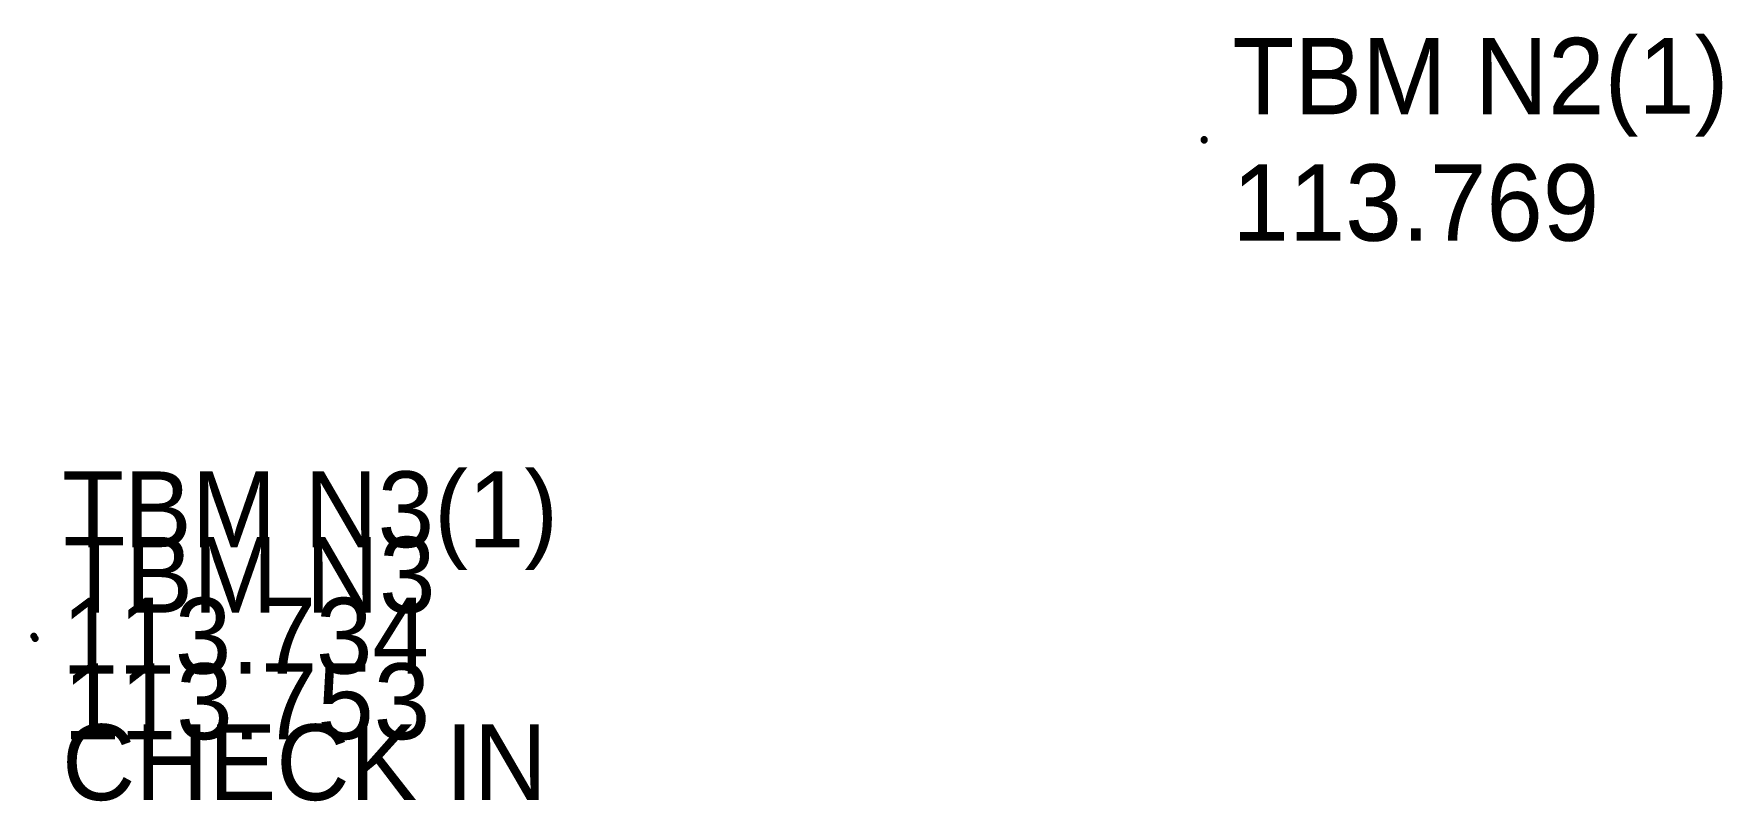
# Model space of a CAD drawing. Header units: metres. Extents: x 815528 to 817426, y 984808 to 1014880.
# Drawn here: x 815690.36 to 815701.48, y 1014874.71 to 1014879.77 of the extents above.
import ezdxf

# ---------------------------------------------------------------- set-up
doc = ezdxf.new("R2010")
doc.units = ezdxf.units.M
doc.layers.add('Survey', color=5, linetype='CONTINUOUS', lineweight=100)
doc.styles.get("Standard").update_dxf_attribs({"font": '', "height": 2.5})
doc.styles.get('standard').set_extended_font_data('txt')

msp = doc.modelspace()

# ---------------------------------------------------------------- linework, layer by layer
at = {"layer": 'Survey'}
for p in [(815698.069, 1014879.071, 113.769), (815698.069, 1014879.067, 113.769), (815690.358, 1014875.797, 113.734), (815690.367, 1014875.782, 113.753)]:
    msp.add_point(p, dxfattribs=at)

# ---------------------------------------------------------------- texts
at = {"layer": 'Survey', "char_height": 0.5, "attachment_point": 4}
for s, insert, width in [(' TBM N2(1)\\P 113.769', (815698.069, 1014879.071, 113.769), 5), (' TBM N2\\P 113.769', (815698.069, 1014879.067, 113.769), 4), (' TBM N3(1)\\P 113.734\\P CHECK IN', (815690.358, 1014875.797, 113.734), 5), (' TBM N3\\P 113.753', (815690.367, 1014875.782, 113.753), 4)]:
    msp.add_mtext(s, dxfattribs=dict(at, insert=insert, width=width))

doc.saveas('drawing.dxf')
